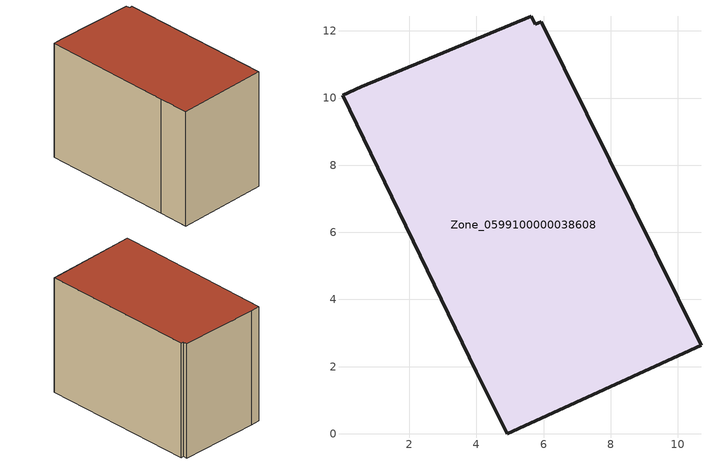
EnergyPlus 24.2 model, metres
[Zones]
Zone_0599100000038608
 floor ground (C_G): 5.63,12.44 5.75,12.2 5.93,12.27 10.69,2.64 4.91,0 3.99,1.85 0.01,10.08 0.57,10.34 z0
 wall outside (C_F): 4.91,0 10.69,2.64 5.93,12.27 5.75,12.2 5.63,12.44 0.57,10.34 0.01,10.08 3.99,1.85 4.91,0 z0:8.44
 roof outside (C_R): 5.75,12.2 5.63,12.44 0.57,10.34 0.01,10.08 3.99,1.85 4.91,0 10.69,2.64 5.93,12.27 z8.44
[BUILDING]
Pand.0599100000038608: North Axis=0; Terrain=City; Loads Convergence Tolerance Value=0.04; Temperature Convergence Tolerance Value=0.4; Solar Distribution=FullExterior; Maximum Number of Warmup Days=25; Minimum Number of Warmup Days=1
[Site:Location]
Rotterdam.The.Hague.AP_ZH_NLD Design_Conditions: Latitude=51.96; Longitude=4.45; Time Zone=1; Elevation=-4.5
[SITE:GROUNDTEMPERATURE:BUILDINGSURFACE]
18, 18, 18, 18, 18, 18, 18, 18, 18, 18, 18, 18
[MATERIAL] Thermal Absorptance=0.9; Solar Absorptance=0.7; Visible Absorptance=0.7
Name | Roughness | Thickness | Conductivity | Density | Specific Heat
G.TI.1946 | MediumSmooth | 0.15 | 1 | 540 | 1210
F.TI.1946 | Rough | 0.3 | 0.857143 | 1920 | 840
R.TI.1946 | MediumRough | 0.2 | 0.1 | 1500 | 1000
[CONSTRUCTION]
C_G: G.TI.1946
C_F: F.TI.1946
C_R: R.TI.1946
[ZONE]
Zone_0599100000038608: Type=1; Multiplier=1; Ceiling Height=Autocalculate; Volume=Autocalculate; Floor Area=autocalculate; Part of Total Floor Area=Yes
[ZONEINFILTRATION:DESIGNFLOWRATE]
Infil_Zone_0599100000038608: Zone or ZoneList or Space or SpaceList=Zone_0599100000038608; Schedule=AlwaysOn; Design Flow Rate Calculation Method=Flow/Area; Flow Rate per Floor Area=0.003; Constant Term Coefficient=1; Temperature Term Coefficient=0; Velocity Term Coefficient=0; Velocity Squared Term Coefficient=0
[HVACTEMPLATE:ZONE:IDEALLOADSAIRSYSTEM]
Zone_0599100000038608: Maximum Heating Supply Air Temperature=50; Minimum Cooling Supply Air Temperature=13; Maximum Heating Supply Air Humidity Ratio=0.0156; Minimum Cooling Supply Air Humidity Ratio=0.0077; Heating Limit=NoLimit; Cooling Limit=NoLimit; Dehumidification Control Type=ConstantSensibleHeatRatio; Cooling Sensible Heat Ratio=0.7; Dehumidification Setpoint=60; Humidification Control Type=None; Humidification Setpoint=30; Outdoor Air Method=None; Outdoor Air Flow Rate per Person=0.00944; Outdoor Air Flow Rate per Zone Floor Area=0; Outdoor Air Flow Rate per Zone=0; Demand Controlled Ventilation Type=None; Outdoor Air Economizer Type=NoEconomizer; Heat Recovery Type=None; Sensible Heat Recovery Effectiveness=0.7; Latent Heat Recovery Effectiveness=0.65
[ZONECONTROL:THERMOSTAT]
ThermostatControl_Zone_0599100000038608: Zone or ZoneList=Zone_0599100000038608; Control Type Schedule=DualSetpointControlType; Control 1=Thermostat_Zone_0599100000038608; Temperature Difference Between Cutout And Setpoint=0
[THERMOSTATSETPOINT:DUALSETPOINT]
Thermostat_Zone_0599100000038608: Heating Setpoint Temperature Schedule=HeatingSetpoint_Zone_0599100000038608; Cooling Setpoint Temperature Schedule=CoolingSetpoint_Zone_0599100000038608
[SCHEDULE:COMPACT]
HeatingSetpoint_Zone_0599100000038608: Through: 12/31, For: AllDays, Until: 24:00, 21
CoolingSetpoint_Zone_0599100000038608: Through: 12/31, For: AllDays, Until: 24:00, 24
DualSetpointControlType: Through: 12/31, For: AllDays, Until: 24:00, 4
AlwaysOn: Through: 12/31, For: AllDays, Until: 24:00, 1
